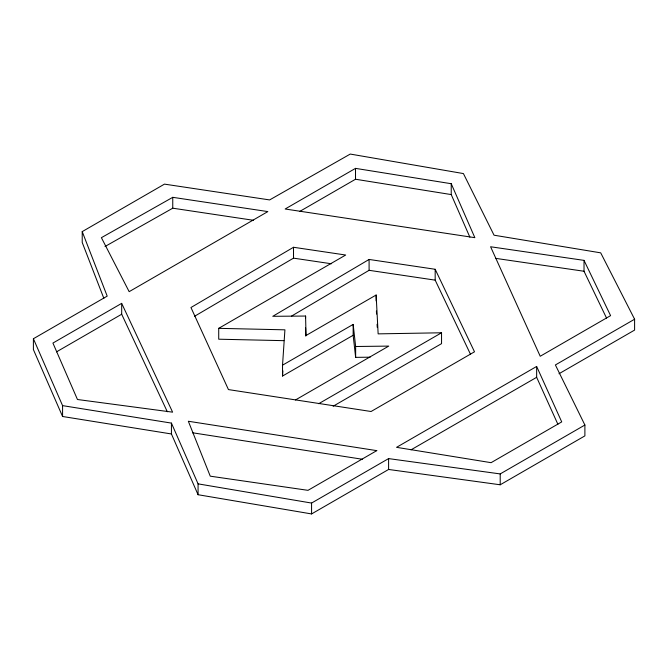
<?xml version="1.0" encoding="UTF-8"?>
<svg xmlns="http://www.w3.org/2000/svg" width="668" height="668" viewBox="0 0 668 668"><rect width="100%" height="100%" fill="white"/><g stroke="black" fill="none" stroke-linecap="round" stroke-linejoin="round"><path stroke-width="1" d="M282.531 365.179L353.155 324.406L353.155 335.269L282.531 376.042L282.531 365.179L284.919 329.825L218.72 328.339L218.72 339.202L283.883 340.663M282.531 376.042L282.881 370.849M218.72 328.339L345.69 255.026L293.511 247.277L190.956 307.522L228.448 389.586L371.074 411.505L474.497 351.802L435.177 269.279L369.095 259.451L272.786 316.306L305.577 316.048L306.027 335.495L376.142 295.014L378.138 333.866L441.548 332.781L441.548 343.644L333.157 406.219M291.507 316.114L369.095 270.315L435.177 280.142L470.472 354.224M194.555 316.273L293.511 258.149L331.37 263.768M103.841 298.329L82.222 242.476L82.222 231.612L164.47 184.126L269.63 199.924L350.257 154.066L463.408 173.571L494.044 235.203L600.707 252.846L634.6 319.221L634.6 330.084L558.991 373.738M634.6 319.221L555.392 364.953L584.892 425.023L584.892 435.887L500.207 484.784L388.601 469.462L311.572 513.934L198.07 494.721L171.434 433.966L62.575 416.49L33.4 349.598L33.4 338.734L107.197 296.124L82.222 231.612M121.685 303.364L52.922 343.068L77.463 399.506L172.603 412.164L121.685 303.364L121.685 314.236L167.334 411.78M355.51 168.369L285.144 209L474.848 237.666L451.234 183.717L355.51 168.369L355.51 179.241L299.573 211.531M56.496 351.869L121.685 314.236M295.473 399.957L388.743 346.099L355.643 346.5L353.155 324.406M318.703 403.697L441.548 332.781M536.654 366.448L396.55 447.335L491.089 462.673L561.721 421.892L536.654 366.448L536.654 377.311L557.897 424.297M33.4 338.734L62.575 405.626L171.434 423.103L198.07 483.857L311.572 503.062L388.601 458.599L500.207 473.921L584.892 425.023M411.012 449.848L536.654 377.311M172.753 197.327L101.394 237.683L129.158 291.666L267.851 211.589L172.753 197.327L172.753 208.191L105.01 246.5M353.155 335.269L355.643 357.363L370.122 357.188M584.024 260.378L490.588 246.759L540.22 356.261L610.585 315.638L584.024 260.378L584.024 271.25L606.536 318.077M495.723 258.374L584.024 271.25M172.753 208.191L253.539 220.306M192.468 432.764L362.348 459.25M355.51 179.241L451.234 194.58L469.871 237.173M376.401 310.987L376.56 314.06M377.086 324.281L377.245 327.345M305.602 327.938L305.785 336.129M500.207 473.921L500.207 484.784M451.234 183.717L451.234 194.58M435.177 269.279L435.177 280.142M388.601 458.599L388.601 469.462M376.142 295.014L376.142 300.942M369.095 259.451L369.095 270.315M355.643 346.5L355.643 357.363M311.572 503.062L311.572 513.934M305.577 316.048L305.577 318.026M293.511 247.277L293.511 258.149M198.07 483.857L198.07 494.721M171.434 423.103L171.434 433.966M62.575 405.626L62.575 416.49M376.769 450.633L307.998 490.337L210.253 476.175L188.343 421.257L376.769 450.633"/></g></svg>
